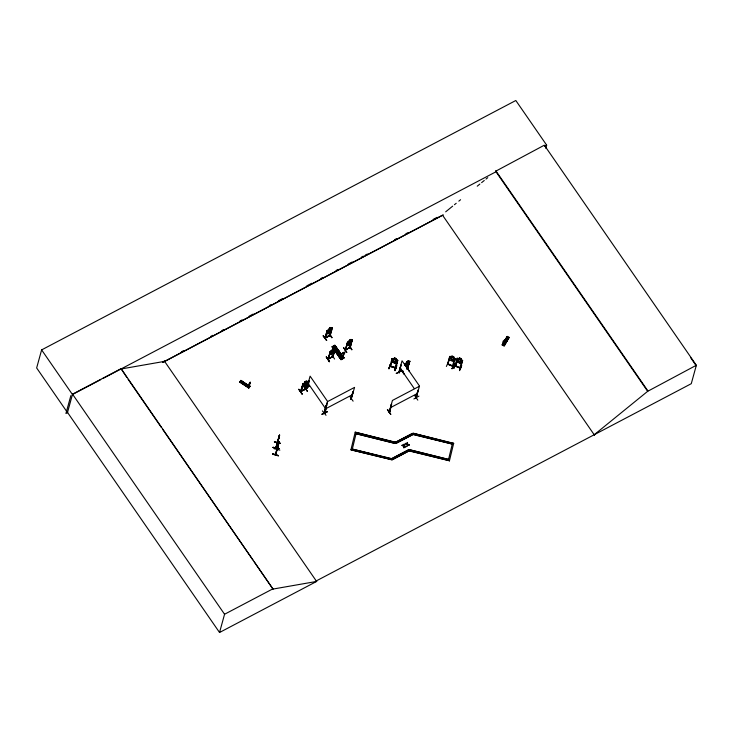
<?xml version="1.0" encoding="UTF-8"?>
<svg xmlns="http://www.w3.org/2000/svg" width="733" height="733" viewBox="0 0 733 733"><rect width="100%" height="100%" fill="white"/><g stroke="black" fill="none" stroke-linecap="round" stroke-linejoin="round"><path stroke-width="1.1" d="M503.177 344.831L503.663 344.327M276.368 447.231L275.91 447.9L279.639 434.99L275.993 447.579M278.961 442.384L276.634 450.071L276.854 449.228M277.056 449.366L275.69 454.753L279.191 441.797L275.452 454.707L276.836 449.283M277.047 443.144L277.248 442.53M342.403 357.301L340.332 358.171L341.963 357.209M342.778 358.199L342.036 357.475L342.678 357.722M342.503 358.19L342.375 357.218M337.922 351.134L337.601 351.73M506.549 340.167L506.256 340.708M276.643 450.016L278.403 444.904M300.475 391.596L305.423 388.921M305.139 389.37L307.393 381.737L305.093 389.415L300.548 391.33L304.946 389.049M301.025 391.596L302.921 384.129L301.025 391.596L300.915 391.065M306.98 383.707L306.174 384.935L302.308 386.987L306.211 384.944L307.64 381.325L305.569 389.104M326.313 405.77C327.44 406.842 322.282 420.266 326.222 407.511M351.006 399.219L354.589 387.372L327.642 401.547L324.444 413.155L324.756 412.743M350.86 399.009L351.336 398.789M351.08 398.954L351.327 398.541M389.324 411.809C389.736 410.846 389.095 412.331 389.718 411.845M389.745 411.589L391.55 404.433L389.049 411.928L389.791 411.579L389.15 411.598M415.602 397.973L418.048 390.506L417.709 390.909M415.721 397.973L416.179 397.433M330.235 335.265L324.994 337.995L327.037 330.775C328.411 331.252 325.974 338.078 325.186 337.931M329.511 335.595L331.243 329.447M330.162 335.586L332.306 327.761L327.367 330.436L325.113 338.188L330.116 335.558L331.985 328.173L329.722 335.796M328.457 359.161L330.336 351.748L328.091 359.399M345.124 349.925L350.145 347.57L352.051 340.13L351.712 340.533M345.811 349.586L345.133 349.714M350.227 347.543L352.371 339.718L350.905 343.328C350.062 345.032 345.71 344.757 347.094 345.335M350.246 347.277L345.115 349.953L347.561 342.494L345.664 349.953L345.234 350.117L347.68 342.659M402.646 371.164L402.664 371.64L402.958 371.191M402.609 371.374L403.177 371.136M407.75 368.745L407.062 369.065L408.199 364.933M407.685 368.965L407.181 369.23L409.628 361.763L409.051 361.845M250.329 382.708L248.441 387.024L248.762 384.706M278.109 440.872L278.797 438.077M503.003 344.217L503.397 341.77L502.966 344.281L504.157 344.895L505.083 342.641A1.347 0.605 30.4 0 0 505.055 341.633L505.239 340.726L504.414 340.259M341.138 358.19L341.752 354.891A2.025 0.632 -35.2 0 1 342.109 353.618A2.025 0.632 -35.2 0 1 344.473 352.335A2.025 0.632 -35.2 0 1 344.116 353.618L342.815 357.283L341.074 358.089L341.688 354.79A2.025 0.632 -35.2 0 1 342.036 353.517A2.025 0.632 -35.2 0 1 344.4 352.243A2.025 0.632 -35.2 0 1 344.052 353.517L342.815 357.283M243.64 383.377L244.034 383.927M244.135 383.982L244.071 383.185M248.927 384.898L248.377 386.978L250.237 382.791M279.575 434.971L277.569 442.86M277.221 449.311L279.126 441.779M350.933 449.815L391.358 459.646L350.933 449.815L355.203 432.177L395.573 442.228L396.205 443.153L395.508 442.457L355.203 432.177M391.303 459.866L391.605 458.629L408.455 449.769L409.087 450.685L449.457 460.736L409.023 450.914L408.455 449.769M395.261 443.474L356.036 433.707L395.261 443.474L395.573 442.228L412.413 433.368L413.055 434.293L452.279 444.061L412.991 434.513L412.413 433.368M390.451 458.583L352.316 449.091L391.605 458.629L392.182 459.774L409.023 450.914L409.335 449.668L448.559 459.435L409.335 449.668M396.141 443.373L412.991 434.513L413.302 433.276L453.672 443.328L449.393 460.965M279.273 436.474L279.401 435.915M278.815 443.282L278.952 442.723M274.417 441.889L280.29 443.383M273.968 448.669L279.859 450.135M278.989 448.532L272.997 447.451L278.98 448.569M274.399 441.953L280.318 443.3L274.444 441.779M272.557 454.213L278.421 455.761L272.658 453.819M279.41 435.576L279.291 436.043M279.062 437.335L279.475 435.484M278.632 442.796L278.751 442.329M278.421 455.779L272.658 453.828M277.78 447.084L277.66 447.478M273.006 447.432L278.879 448.926M273.061 447.222L278.943 448.706M272.603 454.02L278.476 455.541M278.412 444.876L278.109 446.021L278.494 444.381M278.274 440.102L278.558 439.259M278.531 439.14L278.943 437.574M278.586 438.847L278.916 437.363M545.773 148.313L546.653 145.125L515.821 100.503L41.625 349.898L36.65 367.957L67.473 412.578L72.54 394.18L121.082 368.653L273.006 589.066L316.61 581.443L316.262 580.921L691.274 383.689L696.35 365.263L544.335 145.189L495.645 171.238L647.67 391.312L594.197 434.751M70.863 395.6L65.933 413.513L67.638 412.606M126.836 377.458L121.082 368.653M248.725 387.995L239.645 382.113L240.873 380.418L249.962 386.364L249.596 386.85L240.525 380.94L240.919 380.436M241.285 382.928L242.394 381.49M242.22 383.469L243.31 382.085M243.017 384.065L244.126 382.626M243.952 384.605L245.042 383.222M247.983 387.07L249.073 385.485L249.99 386.089L249.797 386.584L240.671 380.757M249.009 384.321L249.623 382.699M250.081 382.791L250.182 382.012M248.698 388.032L248.881 387.528M249.605 386.254C248.505 388.609 250.008 385.769 248.89 386.328M67.518 412.422L219.534 632.497L224.564 614.254L273.097 588.727M277.101 443.218L279.209 435.521M277.679 442.503L278.348 440.075M302.133 393.942L298.835 389.232L302.069 394.079M302.921 384.129L300.493 391.523M303.325 383.405L300.539 391.788L305.524 389.131M303.535 386.392L304.726 381.893M304.122 386.502L307.448 391.22L303.938 386.502M305.075 385.558L306.321 381.004L306.082 381.893M309.491 386.154L304.461 388.847M305.377 388.957L307.393 381.737M309.198 380.968C309.179 378.631 308.107 389.938 306.907 387.766L310.105 376.157L327.532 401.382L324.527 413.174M306.99 387.565L307.411 388.151L309.069 380.454M307.237 391.22L303.902 386.511M323.171 335.861L326.661 340.451L323.152 335.87M327.422 330.418L325.086 337.95M328.549 332.929L332.022 337.666L328.75 332.938M326.661 340.451L323.4 335.723M330.977 327.431L330.702 328.43L331.453 328.292L330.995 329.951L328.421 331.912L327.788 331.637L328.247 329.978L329.401 328.357C333.057 326.826 328.87 327.733 329.08 329.199M325.608 337.546L330.125 335.109L329.813 335.558M329.273 361.8L326.286 356.815L329.566 361.534M332.883 356.339L327.834 359.243L332.755 356.586M328.256 358.95L330.336 351.748M332.48 349.577L333.478 349.055M331.389 354.14L334.578 359.023M333.194 347.937L335.677 346.682M333.515 349.595L333.753 348.706L330.207 351.648L327.999 359.372C334.917 355.019 331.93 359.564 334.083 350.658M334.789 345.289L332.251 346.746L341.028 359.683L332.251 346.746L334.926 345.371L343.905 358.116L334.789 345.289L343.85 358.144L341.239 359.518L341.908 359.207L333.552 347.387M334.486 349.788L334.825 349.384L332.562 357.008M334.825 349.384L332.938 356.852L335.183 349.027L333.607 349.586M334.468 351.437L335.146 348.981M335.522 351.244L338.005 349.98M337.198 348.835L334.688 350.191M327.156 411.919L321.943 414.337L327.156 411.891M324.298 412.496L326.02 405.349L326.497 405.679M324.545 412.954L325.379 408.235M324.27 412.514L324.49 412.936M341.239 359.463L341.459 359.262M326.02 415.309L322.401 410.892M342.054 358.785L343.044 357.576L342.054 358.785L342.824 358.373M342.668 356.824L342.971 356.348L343.878 357.64L343.218 358.437M342.842 356.815L342.971 356.348M342.907 358.483L343.044 357.576M346.773 344.776L347.451 342.32M347.561 342.494L345.664 349.953M343.585 358.116L343.878 357.64M351.08 339.443L350.841 340.332L351.043 339.388L349.384 340.259L347.854 343.594L350.035 343.053L351.061 341.908L351.519 340.249L350.805 340.277M349.421 340.314L349.183 341.202C343.365 344.565 354.974 338.023 350.74 340.341M348.615 344.886L351.813 349.769L348.826 344.895M346.755 352.426L343.52 347.552L346.782 352.28M349.577 347.552L350.191 347.057M351.034 342.43L349.806 347.781M350.035 347.341L352.051 340.13M349.815 396.461L353.114 401.171M350.768 399.091L352.536 392.833M350.887 399.256L353.269 391.596L352.93 391.999M353.269 391.596L351.281 398.816M356.284 432.69L352.078 450.099M389.031 368.736L390.79 363.486L389.058 368.58M392.485 359.06L391.908 359.069L392.485 359.06C391.248 362.679 391.211 366.216 389.965 366.372L392.091 358.547L397.139 359.921M389.974 366.344L395.573 368.122L397.772 360.37L395.893 359.454L396.205 358.556L394.317 357.951L394.107 358.941L393.08 358.932L392.622 360.59L393.374 361.607L395.142 362.175L396.278 361.772L396.736 360.114L395.875 359.509L396.205 358.556L394.354 358.052M397.094 360.554L397.616 360.718L397.094 360.554L395.124 367.691M395.124 370.687L396.81 365.575L394.849 370.449M397.707 360.361L395.582 368.168M396.406 373.473L401.437 370.779M387.4 409.674L390.762 414.365L387.5 409.509M399.064 371.988L399.43 372.511L398.862 372.456M399.082 372.337L401.015 365.08L399.128 372.859L399.073 372.272M400.493 368.479L399.183 372.868L398.816 372.346L402.05 360.783L419.478 386.007L416.152 397.964L418.14 389.874M400.942 369.175L404.167 373.903L400.969 369.029M389.727 411.799L391.55 404.433M390.735 414.347L387.436 409.637M404.451 365.455L404.909 363.797M406.888 361.736L406.595 362.624M409.307 371.09L406.073 366.353L409.344 371.191M408.189 361.809L408.437 360.92M408.501 360.865C404.075 363.806 410.049 358.941 408.226 361.864L408.977 361.726L408.519 363.385L405.945 365.346L405.312 365.071L406.678 362.679M407.081 368.983L409.225 362.633M405.468 363.22L404.891 363.861L409.802 361.287L407.575 368.8M409.829 361.195L408.363 364.805L405.441 366.298M395.573 442.228L412.358 433.597M392.182 459.774L409.023 450.914M413.879 398.963L418.955 396.122M402.078 445.389L402.527 445.023L403.801 445.82L402.078 445.389L403.764 446.205L402.124 445.233M415.547 398.001L416.775 393.731M418.048 390.506L415.785 398.129M415.978 397.194L416.454 397.497L416.307 396.855M403.81 444.345L403.801 445.82M405.88 446.791C401.033 444.949 407.548 446.415 405.477 447.011L404.176 446.195L405.926 446.644M403.782 447.9L403.81 446.049M405.358 443.667L405.807 443.3L407.081 444.097L405.358 443.667L407.044 444.482L405.404 443.511M417.819 400.136L414.594 395.371M407.09 442.622L407.081 444.097M409.206 444.922L407.411 444.629L409.206 444.922L407.493 444.088L407.475 442.42M409.161 445.068L407.493 444.088M407.062 446.177L407.09 444.326M412.991 434.513L396.205 443.153M413.302 433.276L451.372 442.998M446.379 366.454L448.642 361.442M447.955 364.393C446.993 363.889 449.439 360.966 450.099 356.971M453.709 356.705L453.37 357.658L454.203 358.327L453.745 359.985L452.637 360.315L450.19 358.529L450.648 356.87L451.647 356.953L451.867 355.954L453.709 356.705L453.461 357.594M452.444 366.17C453.91 365.116 452.133 367.306 452.737 365.73M454.57 358.804L452.527 365.996M454.286 363.898L452.014 368.8L454.515 363.989M455.147 358.648L452.93 366.427L447.524 364.164L449.696 356.412C453.113 355.771 457.566 359.399 453.617 361.681L449.366 359.912M453.846 368.36L456.082 363.293L453.874 368.204M459.06 358.694L457.135 358.263L454.9 365.987L460.581 368.103L459.985 368.094C459.454 366.628 463.247 359.857 461.927 360.819M457.456 358.996C456.705 356.962 456.916 368.452 454.973 365.721M456.961 360.883L455.523 366.243L455.614 365.785M461.139 358.556L460.8 359.509L461.643 360.178L461.185 361.836L460.067 362.175L457.63 360.379L458.088 358.721L459.087 358.804L459.307 357.805L461.139 358.556L460.874 359.5L462.624 360.563L461.964 362.954L461.057 363.531L456.778 361.818L456.448 360.7M459.499 370.651L461.698 365.584L459.518 370.513M460.452 368.296L462.587 360.499L457.135 358.263M448.312 460.452L452.527 443.044L453.672 443.328M502.417 345.023L502.453 344.876M503.36 341.835A1.347 0.605 30.4 0 1 503.873 341.01L504.203 340.185M503.663 344.812C503.406 346.452 502.389 343.713 503.626 344.886M505.458 339.489L507.254 340.35M506.411 337.876L508.207 338.738M507.438 336.63L509.16 337.51L504.176 345.93L502.132 344.876L507.245 336.447L507.685 336.768L504.405 342.393M647.67 391.312L696.35 365.263M392.073 358.602L392.806 358.464M388.747 368.626L390.744 363.641M388.985 368.699L390.744 363.486M394.07 358.84L392.76 358.474M396.205 363.486L391.779 362.001L391.431 360.929L391.816 362.038L396.205 363.486L397.112 362.762L396.168 363.449M394.986 367.929L395.756 367.664L390.121 365.849M394.803 370.596L396.571 365.355L394.858 370.449M342.531 358.098L342.632 358.034M249.761 386.639L249.028 386.209L249.348 386.575M249.119 387.226L249.321 386.63M337.831 351.51L337.886 350.979M275.718 454.652L275.874 453.919M449.595 356.769L450.025 357.145M449.017 358.849L449.393 359.949M448.239 363.953L448.092 364.393M455.074 359.005L454.497 358.968M461.094 363.577L456.851 361.754L456.54 360.663M460.516 368.058L455.083 365.538M248.899 384.568L249.339 383.753M276.167 447.854L277.505 442.475M243.86 383.157L243.613 383.634M239.966 381.646L248.789 387.876M502.261 344.904L507.263 336.383M507.364 336.594L502.746 345.197L502.279 344.913M502.49 345.069L507.566 336.658L504.918 341.441M508.784 337.317L503.58 345.619L509.05 337.308L504.194 345.939M503.434 344.693L503.699 344.391M239.654 382.095L240.03 381.609M240.543 380.931L240.91 380.445M330.876 331.389L331.646 330.152L330.876 331.389L326.945 333.387L326.707 332.819M333.68 352.591L334.486 351.364L333.717 352.6L329.786 354.598L333.717 352.6M409.115 363.605L408.391 364.814M326.222 356.953L329.502 361.662M342.467 357.906L342.119 357.264M248.799 387.839L249.971 386.355M336.749 350.713L337.299 351.739M302.738 384.046L307.613 381.417L307.109 381.362M332.874 346.507L332.241 346.791M334.074 345.848L343.071 358.574L334.037 345.857L334.743 345.426M343.035 358.584L343.585 358.29M305.634 388.884L304.992 388.902L305.478 388.701M304.516 382.837L303.15 385.237L303.783 385.503L306.339 383.515L306.797 381.856L306.055 382.003M445.682 211.828L452.692 206.129M454.451 204.709L456.201 203.288M458.831 201.144L460.581 199.724M477.238 186.191L479.868 184.056M481.618 182.636L484.247 180.501M486.006 179.072L487.757 177.652M332.003 350.456L331.087 351.189L330.629 352.848L331.261 353.123L333.836 351.162L334.294 349.504L333.542 349.65C333.515 347.442 339.755 346.233 333.772 348.899M332.058 346.947L341.083 359.656M332.553 346.682L341.569 359.399M334.56 345.582L342.247 356.504M505.871 339.965L505.816 340.598M400.676 369.304L403.956 374.022M447.634 363.971L453.15 366.253M395.646 367.893L389.983 366.115L395.692 367.957M306.357 381.059L304.717 381.948M304.433 383.13L305.973 382.305M303.975 384.788L305.514 383.964M303.031 384.294L302.463 384.376M401.015 365.08L401.134 365.593M326.881 405.688L326.02 405.349M396.205 373.372L401.418 370.953M327.028 411.543L321.989 414.2M391.66 404.598L391.092 404.68M162.57 362.441L164.595 361.369L120.991 368.992M73.456 393.988L100.76 379.63M102.785 378.567L496.003 171.76M544.619 146.188L546.653 145.125M181.417 351.813L183.442 350.75M210.728 336.401L212.753 335.338M221.842 330.556L223.867 329.493M240.039 320.99L242.055 319.927M249.138 316.207L253.178 314.072M269.35 305.569L271.366 304.507M278.448 300.787L282.489 298.661M306.742 285.907L311.8 283.25M320.889 278.467L322.914 277.404M336.053 270.486L338.078 269.423M348.184 264.109L352.225 261.983M361.323 257.201L363.339 256.138M365.364 255.075L367.38 254.012M394.675 239.664L396.69 238.601M405.789 233.809L407.814 232.746M433.075 219.46L437.125 217.334M162.57 362.432L442.53 215.19L594.555 435.265M163.642 362.001L443.364 214.879M327.605 330.702L327.037 330.775M326.991 333.332L330.803 331.325M332.196 349.568L333.854 348.697M330.821 351.052L334.688 349.027M330.446 351.913L329.877 351.987M350.136 347.085L349.723 347.598M325.654 408.767L352.6 394.592M407.154 368.726L407.511 368.543M419.368 386.282L392.421 400.456L389.287 412.065M390.432 407.676L417.379 393.502M391.541 458.849L408.391 449.998M219.534 632.497L316.683 581.406L316.326 580.884M336.868 350.686L337.794 350.915M349.824 347.534L345.371 349.852M343.246 358.419L334.266 345.637L342.128 356.568M341.725 359.252L332.745 346.48M331.792 337.766L328.512 332.938M351.886 349.714L348.807 344.886M277.23 442.686L275.92 447.845L276.368 447.148M324.252 412.166L324.572 412.578M332.425 346.736L341.257 359.509M503.727 345.609L508.812 337.327M331.811 327.853L332.287 327.862M351.84 339.755L352.408 339.773M409.362 361.241L409.866 361.25M279.117 442.091L278.65 444.015M328.072 359.115L332.406 356.614M454.515 364.008L452.059 368.653M454.964 366.014L460.507 368.278L460.553 367.774M452.573 365.813L448.175 363.907M248.991 385.595L249.907 386.199M240.754 380.665L249.825 386.557M240.616 380.812L249.687 386.703M239.856 381.829L248.936 387.72M340.46 357.704L341.367 358.996M298.807 389.333L302.133 394.061M495.792 170.716L647.807 390.79M400.062 368.003L414.255 388.554M326.945 333.387L326.735 332.736M391.605 458.629L392.247 459.545M308.117 383.377L325.544 408.602M164.238 360.856L316.61 581.443M128.128 379.337L161.269 427.302M162.561 429.181L252.867 559.911M254.168 561.79L273.006 589.066M72.54 394.18L224.564 614.254M41.625 349.898L72.448 394.519M690.852 357.924L696.203 365.785M329.575 353.947L329.823 354.644M302.097 386.337L302.344 387.033M407.456 444.473L407.447 445.976M404.176 446.195L404.167 447.698M407.438 442.567L407.447 444.244M404.195 444.143L404.176 445.966M275.452 454.588L275.672 453.864L275.416 454.579M278.467 444.171L278.073 445.646L278.467 444.171M240.681 382.461L241.798 381.023L240.681 382.461M304.992 381.948L305.982 381.417L304.992 381.948M329.08 329.548L328.622 331.206L330.171 330.391L330.629 328.732L329.08 329.548M329.639 328.366L330.638 327.834L329.639 328.366M331.921 350.759L331.463 352.417L333.011 351.602L333.469 349.943L331.921 350.759M336.438 352.536L338.948 351.18L336.438 352.536M349.146 341.496L348.688 343.154L350.237 342.348L350.695 340.689L349.146 341.496M349.705 340.314L350.704 339.791L349.705 340.314M394.024 359.243L393.566 360.902L395.334 361.47L395.793 359.811L394.024 359.243M394.629 358.309L395.683 358.968L394.629 358.309M406.604 362.972L406.146 364.631L407.695 363.815L408.144 362.157L406.604 362.972M407.163 361.79L408.153 361.268L407.163 361.79M451.574 357.246L451.116 358.904L452.829 359.61L453.287 357.951L451.574 357.246M452.16 356.339L453.186 357.081L452.16 356.339M459.005 359.097L458.546 360.755L460.269 361.461L460.718 359.802L459.005 359.097M459.6 358.19L460.617 358.932L459.6 358.19M502.884 343.704L504.588 344.941L502.884 343.704M504.973 340.286L506.741 341.266L504.973 340.286M505.926 338.664L507.694 339.654L505.926 338.664M506.76 337.244L508.528 338.225L506.76 337.244"/></g></svg>
